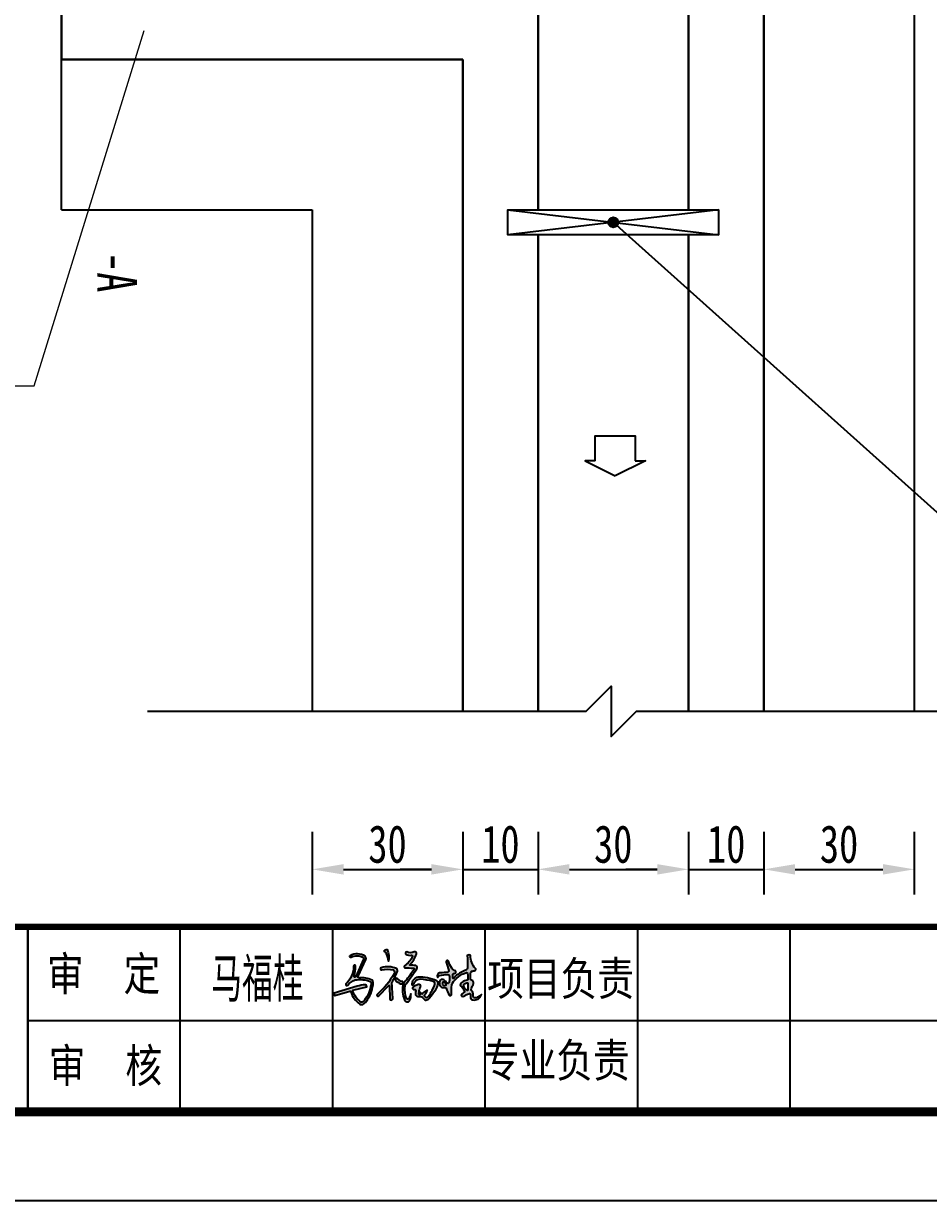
# Model space of a CAD drawing. Extents: x 4283 to 40403, y 1134 to 1764.
# Drawn here: x 5190.5 to 5262.7, y 1136.3 to 1230.2 of the extents above; entities that cross this region are included whole.
import ezdxf

# ---------------------------------------------------------------- set-up
doc = ezdxf.new("R2010")
doc.units = 0
for name, color, linetype, lineweight in [('0-标注 0.09', 4, 'Continuous', 9), ('0-结构粗实线 0.5', 7, 'Continuous', 50), ('0-结构细实线 0.2', 7, 'Continuous', 20)]:
    doc.layers.add(name, color=color, linetype=linetype, lineweight=lineweight)
for name, color, linetype in [('PUB_TITLE', 4, 'Continuous'), ('S-MODIFY', 4, 'Continuous'), ('华泽绵阳图框', 7, 'Continuous'), ('图框', 7, 'Continuous'), ('签名', 1, 'Continuous'), ('签名图层1', 7, 'Continuous')]:
    doc.layers.add(name, color=color, linetype=linetype)
doc.styles.add('-宋体', font='', dxfattribs={"width": 0.8})
doc.styles.add('0-仿宋国标', font='', dxfattribs={"width": 0.75})
doc.styles.add('_HZTXT', font='txt.shx', dxfattribs={"width": 0.8, "bigfont": 'hztxt.shx'})
doc.styles.add('仿宋_GB2312', font='', dxfattribs={"width": 0.75})
doc.styles.get('-宋体').set_extended_font_data('SimSun')
doc.styles.get('0-仿宋国标').set_extended_font_data('仿宋_GB2312')
doc.styles.get('仿宋_GB2312').set_extended_font_data('FangSong_GB2312')
doc.dimstyles.new('@10', dxfattribs={"dimtxt": 2.5, "dimasz": 2.5, "dimexe": 2, "dimexo": 0.6, "dimgap": 0.5, "dimtad": 1, "dimdec": 0, "dimdsep": 46, "dimtxsty": '0-仿宋国标', "dimcen": 3.5, "dimclrd": 4, "dimclre": 4, "dimclrt": 4, "dimazin": 0, "dimtfac": 1, "dimtdec": 0, "dimtmove": 0, "dimatfit": 3, "dimfxl": 3, "dimfxlon": 1, "dimtfill": 1, "dimtfillclr": 256, "dimarcsym": 0})

# ---------------------------------------------------------------- blocks, each defined once
blk = doc.blocks.new('*D47')
at = {"layer": '0-标注 0.09', "color": 4, "lineweight": -2, "transparency": 16777216}
for p, q in [((5213.529, 1165.742), (5213.529, 1160.742)), ((5225.529, 1165.742), (5225.529, 1160.742)), ((5216.029, 1162.742), (5223.029, 1162.742))]:
    blk.add_line(p, q, dxfattribs=at)
at = {"layer": '0-标注 0.09', "color": 4, "transparency": 16777216}
for points in [[(5216.029, 1163.159), (5216.029, 1162.325), (5213.529, 1162.742)], [(5223.029, 1163.159), (5223.029, 1162.325), (5225.529, 1162.742)]]:
    blk.add_solid(points, dxfattribs=at)
at = {"layer": 'Defpoints', "color": 0}
for p in [(5213.529, 1168.245), (5225.529, 1168.245), (5225.529, 1162.742)]:
    blk.add_point(p, dxfattribs=at)
at = {"layer": '0-标注 0.09', "color": 4, "transparency": 16777216, "insert": (5219.529, 1164.742), "char_height": 3, "attachment_point": 5, "style": '0-仿宋国标', "bg_fill": 3, "box_fill_scale": 1.1, "bg_fill_color": 256, "bg_fill_true_color": 13158600, "bg_fill_transparency": 0}
blk.add_mtext('30', dxfattribs=at)
blk = doc.blocks.new('*D48')
at = {"layer": '0-标注 0.09', "color": 4, "lineweight": -2, "transparency": 16777216}
for p, q in [((5225.529, 1165.742), (5225.529, 1160.742)), ((5231.529, 1165.742), (5231.529, 1160.742)), ((5223.029, 1162.742), (5220.529, 1162.742)), ((5225.529, 1162.742), (5231.529, 1162.742)), ((5234.029, 1162.742), (5236.529, 1162.742))]:
    blk.add_line(p, q, dxfattribs=at)
at = {"layer": '0-标注 0.09', "color": 4, "transparency": 16777216}
for points in [[(5223.029, 1163.159), (5223.029, 1162.325), (5225.529, 1162.742)], [(5234.029, 1163.159), (5234.029, 1162.325), (5231.529, 1162.742)]]:
    blk.add_solid(points, dxfattribs=at)
at = {"layer": 'Defpoints', "color": 0}
for p in [(5225.529, 1168.245), (5231.529, 1168.245), (5231.529, 1162.742)]:
    blk.add_point(p, dxfattribs=at)
at = {"layer": '0-标注 0.09', "color": 4, "transparency": 16777216, "insert": (5228.529, 1164.742), "char_height": 3, "attachment_point": 5, "style": '0-仿宋国标', "bg_fill": 3, "box_fill_scale": 1.1, "bg_fill_color": 256, "bg_fill_true_color": 13158600, "bg_fill_transparency": 0}
blk.add_mtext('10', dxfattribs=at)
blk = doc.blocks.new('*D49')
at = {"layer": '0-标注 0.09', "color": 4, "lineweight": -2, "transparency": 16777216}
for p, q in [((5231.529, 1165.742), (5231.529, 1160.742)), ((5243.529, 1165.742), (5243.529, 1160.742)), ((5234.029, 1162.742), (5241.029, 1162.742))]:
    blk.add_line(p, q, dxfattribs=at)
at = {"layer": '0-标注 0.09', "color": 4, "transparency": 16777216}
for points in [[(5234.029, 1163.159), (5234.029, 1162.325), (5231.529, 1162.742)], [(5241.029, 1163.159), (5241.029, 1162.325), (5243.529, 1162.742)]]:
    blk.add_solid(points, dxfattribs=at)
at = {"layer": 'Defpoints', "color": 0}
for p in [(5231.529, 1168.245), (5243.529, 1168.245), (5243.529, 1162.742)]:
    blk.add_point(p, dxfattribs=at)
at = {"layer": '0-标注 0.09', "color": 4, "transparency": 16777216, "insert": (5237.529, 1164.742), "char_height": 3, "attachment_point": 5, "style": '0-仿宋国标', "bg_fill": 3, "box_fill_scale": 1.1, "bg_fill_color": 256, "bg_fill_true_color": 13158600, "bg_fill_transparency": 0}
blk.add_mtext('30', dxfattribs=at)
blk = doc.blocks.new('*D50')
at = {"layer": '0-标注 0.09', "color": 4, "lineweight": -2, "transparency": 16777216}
for p, q in [((5243.529, 1165.742), (5243.529, 1160.742)), ((5249.529, 1165.742), (5249.529, 1160.742)), ((5241.029, 1162.742), (5238.529, 1162.742)), ((5243.529, 1162.742), (5249.529, 1162.742)), ((5252.029, 1162.742), (5254.529, 1162.742))]:
    blk.add_line(p, q, dxfattribs=at)
at = {"layer": '0-标注 0.09', "color": 4, "transparency": 16777216}
for points in [[(5241.029, 1163.159), (5241.029, 1162.325), (5243.529, 1162.742)], [(5252.029, 1163.159), (5252.029, 1162.325), (5249.529, 1162.742)]]:
    blk.add_solid(points, dxfattribs=at)
at = {"layer": 'Defpoints', "color": 0}
for p in [(5243.529, 1168.245), (5249.529, 1168.245), (5249.529, 1162.742)]:
    blk.add_point(p, dxfattribs=at)
at = {"layer": '0-标注 0.09', "color": 4, "transparency": 16777216, "insert": (5246.529, 1164.742), "char_height": 3, "attachment_point": 5, "style": '0-仿宋国标', "bg_fill": 3, "box_fill_scale": 1.1, "bg_fill_color": 256, "bg_fill_true_color": 13158600, "bg_fill_transparency": 0}
blk.add_mtext('10', dxfattribs=at)
blk = doc.blocks.new('*D51')
at = {"layer": '0-标注 0.09', "color": 4, "lineweight": -2, "transparency": 16777216}
for p, q in [((5249.529, 1165.742), (5249.529, 1160.742)), ((5261.529, 1165.742), (5261.529, 1160.742)), ((5252.029, 1162.742), (5259.029, 1162.742))]:
    blk.add_line(p, q, dxfattribs=at)
at = {"layer": '0-标注 0.09', "color": 4, "transparency": 16777216}
for points in [[(5252.029, 1163.159), (5252.029, 1162.325), (5249.529, 1162.742)], [(5259.029, 1163.159), (5259.029, 1162.325), (5261.529, 1162.742)]]:
    blk.add_solid(points, dxfattribs=at)
at = {"layer": 'Defpoints', "color": 0}
for p in [(5249.529, 1168.245), (5261.529, 1168.245), (5261.529, 1162.742)]:
    blk.add_point(p, dxfattribs=at)
at = {"layer": '0-标注 0.09', "color": 4, "transparency": 16777216, "insert": (5255.529, 1164.742), "char_height": 3, "attachment_point": 5, "style": '0-仿宋国标', "bg_fill": 3, "box_fill_scale": 1.1, "bg_fill_color": 256, "bg_fill_true_color": 13158600, "bg_fill_transparency": 0}
blk.add_mtext('30', dxfattribs=at)
blk = doc.blocks.new('A$C26362B5E')
h = blk.add_hatch(color=7)
h.dxf.hatch_style = 1
h.paths.add_polyline_path([(8622, -2130, 0.0967685), (9221, -1649, 0.130762), (11406, 3419, 0.2708179), (11129, 4403, 0.132851), (6493, 4842, 0.1415334), (4170, 3239, -0.923797), (3513, 3598, 0.2105564), (5933, 9160, -1.1117966), (6522, 9137, -0.1130872), (6082, 6110, 1.0237511), (6666, 5913), (9071, 11318, 0.3172451), (8949, 11783, 0.2879981), (5212, 11979, -0.3639863), (4777, 12054, -0.5194919), (4855, 12440, -0.2730727), (9553, 12284, -0.3096539), (9777, 11240), (7343, 6018, 0.5409929), (7722, 5506, -0.1169061), (11726, 4802, -0.238141), (12030, 3296, -0.133493), (9860, -1929, -0.1041486), (8912, -2763, -0.3306701), (7926, -2678, -0.1749275), (5087, 1168, 0.4508884), (4583, 1309), (15, -40), (-217, 568, -0.4361421), (-155, 706), (7044, 2855, -0.0588735), (9537, 3362, -0.319344), (9854, 3188, -0.0950301), (10104, 2676), (5757, 1639, 0.2187342), (5713, 1401, 0.1766196), (8310, -2111, 0.1684136)])
h.paths.add_polyline_path([(13324, 340, 0.9753763), (13845, -120), (16870, 3028, -0.6556926), (17232, 2967), (17278, -1025, 0.9357304), (18208, -969, 0.0116321), (17930, 3520, -0.1229855), (18000, 4218, 0.0280597), (19602, 7324, 0.3277905), (19350, 8389, 0.1799182), (14587, 8672, 0.8715853), (14753, 7976, -0.1282253), (18403, 7980, -0.4361082), (18622, 6808, -0.0898918)])
h.paths.add_polyline_path([(16440, 14324, 0.378485), (15388, 13841, -0.225966), (16204, 13026, -0.069902), (16900, 10740, 0.1771907)])
h.paths.add_polyline_path([(19494, 5327, 0.8423085), (19039, 4753, 0.1055232), (20615, 3640, 0.1145209), (21398, 3711, 0.4230819), (21383, 4320, 0.0081726), (21021, 4343, -0.1125496), (20812, 4399)])
h.paths.add_polyline_path([(22130, 4491, 0.1086963), (21373, 3026, 0.063693), (21218, 1011, 0.0803125), (21875, -1375, 0.2932232), (22891, -2018, 0.2414976), (23576, -1486, 0.1380043), (23866, 495, -0.0514207), (23336, -831, -0.685178), (22495, -839, -0.1209989), (22017, 2589, -0.1544259), (22403, 3648, 0.0128014), (25797, 8387, 0.4775714), (25442, 9339, 0.0650912), (23609, 9420, -0.7513122), (23521, 9627, 0.1508433), (25590, 12997, 0.5784205), (24865, 13631, -0.2231125), (22571, 13628, 0.756017), (22347, 12846, 0.1805043), (24028, 12582, -0.7216051), (24323, 12127, -0.1348157), (21867, 9285, 0.5676836), (22097, 8628, 0.0128174), (24553, 8579, -0.6562005), (24834, 8089, -0.0274258)])
h.paths.add_polyline_path([(26151, 5814, 0.1673902), (24784, 5036, 0.2047375), (24260, 3259, 0.5612422), (24547, 3268, -0.1288812), (25169, 4297, -0.2249821), (26836, 5052, -0.0506567), (30792, 4402, -0.3629175), (31407, 3580, -0.0777002), (29315, -300, -0.2117351), (28732, -678, -0.1897584), (28168, -413, -0.3915738), (28145, 152, 0.0683014), (28957, 1675, 0.0165331), (27627, 674, -0.6598367), (26963, 822, 0.1029064), (26819, 982, 0.7186672), (26683, 784, -0.2063211), (26796, 423, -0.3837342), (26611, 231, -0.489854), (26267, 559, -0.0881126), (26685, 2428, 0.2757845), (26713, 3385, 0.3295057), (25894, 3400, 0.0698891), (24603, 2560, 0.2816499), (24475, 2016, 0.280244), (25094, 1779, -0.5794532), (25480, 1430, 0.0254182), (25419, 100, 0.3528595), (26369, -435, -0.1441391), (27265, -538, -0.1192854), (27980, -1192, 0.4244185), (29184, -1360, 0.1172957), (32191, 3259, 0.3718792), (31877, 4662, 0.1306313)])
h.paths.add_polyline_path([(35630, 3855, -0.4572777), (35126, 3911, 0.0717434), (34135, 4922, 0.3215377), (33069, 4783, 0.2853981), (32788, 3700, 0.2268981), (33478, 2616, 0.1275827), (34504, 2480, -0.3731874), (34920, 2224, 0.0191032), (35798, 158, 0.5158034), (36566, 139, -0.0107093), (36627, 3281, -0.1090983), (36829, 3819, -0.1696111), (41059, 7091, -0.5626148), (41618, 6792, -0.0147326), (41701, 5175, -0.472041), (41362, 4770, 0.0552048), (40592, 4593, 0.1567383), (39320, 3398, 0.304888), (39406, 3020, -0.0971306), (40582, 1412, -0.5257531), (40486, 939, -0.0249406), (39734, 338, 0.3712279), (39692, -122, 0.3296358), (40322, -276, -0.0071385), (42018, 543, -0.7102387), (42492, 71, 0.140667), (42606, -1019, 0.1847612), (43173, -1403, 0.1328032), (44907, -1156, 0.1981826), (45936, 276, -0.0329526), (45003, -413, -0.1897614), (43629, -726, -0.2982699), (43457, -603, -0.2214048), (43308, 122, 0.2542587), (42926, 1432, -0.4083696), (42804, 2294, 0.0703961), (43346, 3442, 0.094795), (43404, 4126, 0.3608765), (42891, 4759, -0.4780877), (42522, 5219, -0.0073691), (42480, 6914, -0.2659541), (42838, 7588, 0.009057), (43933, 7775, 0.6824947), (44029, 8445, -0.2017146), (42552, 12491, 0.3519605), (41511, 12461, -0.0061092), (41600, 8903, -0.352614), (40948, 7912, 0.0543313), (38513, 6581, 0.1047599), (37376, 5426, -0.8609123), (36955, 5485, 0.0040012), (36938, 6463, -0.5360338), (37408, 6890, 0.3985736), (37898, 7255, 0.2121887), (37825, 7661, -0.1354976), (36662, 8538, -0.0958757), (35672, 10674, 1.0177452), (34898, 10461, -0.0216243), (35692, 7819, -0.3852333), (35422, 7275, -0.0280166), (33100, 7069, 0.235825), (32195, 6549, 0.2809231), (32187, 5750, 0.5728759), (32449, 5802, -0.3224987), (33030, 6258, -0.0397044), (35364, 6531, -0.379119), (35907, 6159, -0.0232571), (35896, 4449, -0.242165)])
h.paths.add_polyline_path([(34798, 3701, -0.09213), (34857, 3174, -0.1174303), (33956, 3206, -0.1999771), (33766, 3495, -0.1800663), (33859, 4157, -0.1904545), (34303, 4141, -0.0825586)], flags=16)
h.paths.add_polyline_path([(40352, 3282, -0.1361956), (41357, 3883, -0.5520929), (41774, 3559, -0.0641928), (41750, 1900, -0.6490201), (41290, 1681, -0.1380398), (40326, 2847, -0.249493)], flags=16)
at = {"layer": '签名', "color": 7}
for points in [[(9557, 3364, 0.0593384), (7044, 2855), (-148, 708, 0.4573912), (-217, 568), (0, 0, 0.2805952), (71, -24), (4773, 1364, -0.2875859), (5087, 1168, 0.1749275), (7926, -2678, 0.3007983), (8832, -2806, 0.1115793), (9860, -1929, 0.133493), (12030, 3296, 0.238141), (11726, 4802, 0.1169579), (7720, 5506, -0.5394718), (7343, 6018), (9777, 11240, 0.3096539), (9553, 12284, 0.2730727), (4855, 12440, 0.5194919), (4777, 12054, 0.3548992), (5202, 11973, -0.2888494), (8949, 11783, -0.3172451), (9071, 11318), (6666, 5913, -1.0437877), (6086, 6121, 0.1126458), (6522, 9137, 1.0479071), (5933, 9195, -0.21177), (3513, 3598, 0.8361251), (4123, 3181, -0.1452529), (6493, 4842, -0.132851), (11129, 4403, -0.2708179), (11406, 3419, -0.1267277), (9326, -1515, -0.1182928), (8622, -2130, -0.1684136), (8310, -2111, -0.1756733), (5720, 1378, -0.2399469), (5757, 1639), (10104, 2676, 0.1203673), (9757, 3305, 0.1884338), (9537, 3362)], [(22017, 2589, -0.1499865), (22383, 3622, 0.0126944), (25751, 8320, 0.5163383), (25442, 9339, 0.0653564), (23601, 9420, -0.6982814), (23515, 9622, 0.148676), (25573, 12934, 0.6185695), (24865, 13631, -0.2231125), (22571, 13628, 0.756017), (22347, 12846, 0.1805043), (24028, 12582, -0.5529879), (24381, 12250, -0.1396915), (21867, 9285, 0.5676836), (22097, 8628, 0.0131562), (24618, 8579, -0.5493482), (24852, 8115, -0.0276165), (22130, 4491, 0.1086963), (21373, 3026, 0.063693), (21218, 1011, 0.0803125), (21875, -1375, 0.2932232), (22891, -2018, 0.2414976), (23576, -1486, 0.1380043), (23866, 495, -0.0557097), (23280, -936, -0.591126), (22495, -840, -0.1210402), (22017, 2589)], [(35887, 4288, -0.1827866), (35630, 3855, -0.4404706), (35137, 3896, 0.0726928), (34135, 4922, 0.3215377), (33069, 4783, 0.2853981), (32788, 3700, 0.2268981), (33478, 2616, 0.1275827), (34504, 2480, -0.3731874), (34920, 2224, 0.0191032), (35798, 158, 0.5158034), (36566, 139, -0.0107093), (36627, 3281, -0.1087476), (36828, 3818, -0.1748482), (41214, 7141, -0.4093981), (41617, 6811, -0.0149095), (41701, 5175, -0.4053133), (41438, 4778, 0.0605432), (40592, 4593, 0.1470744), (39374, 3491, 0.3977299), (39410, 3015, -0.0968092), (40582, 1412, -0.3306614), (40627, 1066, -0.0273056), (39813, 395, 0.5853008), (39799, -221, 0.2927528), (40387, -243, -0.0068607), (42018, 543, -0.7102387), (42492, 71, 0.140667), (42606, -1019, 0.1847612), (43173, -1403, 0.1328032), (44907, -1156, 0.1981826), (45936, 276, -0.0329526), (45003, -413, -0.1897614), (43629, -726, -0.2982699), (43457, -603, -0.2214048), (43308, 122, 0.2761099), (42841, 1511, -0.3289342), (42772, 2246, 0.06433), (43294, 3284, 0.117863), (43404, 4126, 0.4021351), (42799, 4771, -0.2622176), (42530, 5026, -0.0082058), (42480, 6914, -0.2659541), (42838, 7588, 0.009057), (43933, 7775, 0.6824947), (44029, 8445, -0.2017146), (42552, 12491, 0.3519605), (41511, 12461, -0.0061092), (41600, 8903, -0.352614), (40948, 7912, 0.0543313), (38513, 6581, 0.1120966), (37316, 5329, -0.6433518), (36955, 5480, 0.0040225), (36938, 6463, -0.5360338), (37408, 6890, 0.3985736), (37898, 7255, 0.2121887), (37825, 7661, -0.1354976), (36662, 8538, -0.0958757), (35672, 10674, 1.0684101), (34911, 10424, -0.0215009), (35698, 7796, -0.3705905), (35422, 7275, -0.0280166), (33100, 7069, 0.2078567), (32269, 6649, 0.2992162), (32153, 5814, 0.7420678), (32449, 5802, -0.2359443), (32832, 6217, -0.0446033), (35453, 6534, -0.3290419), (35907, 6159, -0.0255765), (35887, 4279)], [(17930, 3520, -0.1229855), (18000, 4218, 0.027774), (19587, 7291, 0.3384701), (19350, 8389, 0.1799182), (14587, 8672, 0.8715853), (14753, 7976, -0.1282253), (18403, 7980, -0.4361082), (18622, 6808, -0.0886718), (13410, 414, 1.1307577), (13837, -128), (16870, 3028, -0.6556926), (17232, 2967), (17278, -1025, 0.9357304), (18208, -969, 0.0116321), (17930, 3520)], [(25419, 100, -0.0254182), (25480, 1430, 0.5199035), (25147, 1791, -0.303594), (24475, 2016, -0.2816499), (24603, 2560, -0.0698891), (25894, 3400, -0.3295057), (26713, 3385, -0.2757845), (26685, 2428, 0.0898456), (26266, 521, 0.4515632), (26611, 231, 0.3837342), (26796, 423, 0.1993941), (26691, 775, -0.7575258), (26819, 982, -0.174629), (27019, 684, 0.5234168), (27627, 674, -0.0165331), (28957, 1675, -0.0683014), (28145, 152, 0.3574415), (28134, -376, 0.2049878), (28732, -678, 0.2117351), (29315, -300, 0.0777002), (31407, 3580, 0.3629175), (30792, 4402, 0.0506567), (26836, 5052, 0.2249821), (25169, 4297, 0.1288812), (24547, 3268, -0.5612422), (24260, 3259, -0.2047375), (24784, 5036, -0.1673902), (26151, 5814, -0.1306313), (31877, 4662, -0.3718792), (32191, 3259, -0.1172957), (29184, -1360, -0.4244185), (27980, -1192, 0.1192854), (27265, -538, 0.1441391), (26369, -435, -0.3528596), (25419, 100)]]:
    blk.add_lwpolyline(points, format="xyb", dxfattribs=at)
for points in [[(15388, 13841, -0.378485), (16440, 14324, -0.1771907), (16900, 10740, 0.069902), (16204, 13026, 0.225966)], [(21383, 4320, 0.0081726), (21021, 4343, -0.1125496), (20812, 4399), (19564, 5278, 0.9614729), (19048, 4744, 0.1048476), (20615, 3640, 0.1145209), (21398, 3711, 0.4230819)], [(33777, 3449, 0.1723303), (33956, 3206, 0.1174303), (34857, 3174, 0.09213), (34798, 3701, 0.0825586), (34303, 4141, 0.1904545), (33859, 4157, 0.1930417)], [(41357, 3883, 0.1361956), (40352, 3282, 0.2417127), (40321, 2859, 0.1450177), (41342, 1646, 0.460634), (41736, 1804, 0.0733191), (41757, 3696, 0.414173)]]:
    blk.add_lwpolyline(points, format="xyb", close=True, dxfattribs=at)

msp = doc.modelspace()

# ---------------------------------------------------------------- hatches: boundary and pattern name
msp.add_hatch(color=256).paths.add_polyline_path([(5237.929, 1214.348, 1), (5237.129, 1214.348, 1)])

# ---------------------------------------------------------------- linework, layer by layer
for points in [[(5261.529, 1307.348), (5261.529, 1175.348)], [(5193.529, 1215.348), (5193.529, 1227.348)], [(5193.529, 1215.348), (5213.529, 1215.348)], [(5213.529, 1215.348), (5213.529, 1175.348)], [(5229.129, 1215.348), (5245.929, 1213.348)], [(5245.929, 1215.348), (5229.129, 1213.348)], [(5237.529, 1214.348), (5269.977, 1185.27), (5292.57, 1185.27)], [(5236.086, 1195.325), (5236.086, 1197.325), (5239.286, 1197.325), (5239.286, 1195.325)], [(5236.086, 1195.325), (5235.286, 1195.325), (5237.686, 1194.125)], [(5239.286, 1195.325), (5240.086, 1195.325), (5237.686, 1194.125)]]:
    msp.add_lwpolyline(points)
at = {"lineweight": 30}
msp.add_lwpolyline([(5193.529, 1227.348), (5211.529, 1227.348)], dxfattribs=at)
msp.add_lwpolyline([(5231.529, 1215.348), (5243.529, 1215.348), (5245.929, 1215.348), (5245.929, 1213.348), (5231.529, 1213.348), (5229.129, 1213.348), (5229.129, 1215.348)], close=True)
at = {"color": 9}
msp.add_lwpolyline([(5200.398, 1175.348), (5235.372, 1175.348), (5237.372, 1177.348), (5237.372, 1173.348), (5239.372, 1175.348), (5274.345, 1175.348)], dxfattribs=at)
msp.add_circle((5237.529, 1214.348), 0.4)
at = {"layer": '0-结构粗实线 0.5', "lineweight": 30}
for points in [[(5243.529, 1307.348), (5243.529, 1215.348)], [(5249.529, 1307.348), (5249.529, 1175.348)], [(5193.529, 1233.348), (5193.529, 1227.348)], [(5231.529, 1233.348), (5231.529, 1215.348)], [(5211.529, 1227.348), (5225.529, 1227.348)], [(5225.529, 1227.348), (5225.529, 1175.348)], [(5231.529, 1213.348), (5231.529, 1175.348)], [(5243.529, 1213.348), (5243.529, 1175.348)]]:
    msp.add_lwpolyline(points, dxfattribs=at)
at = {"layer": '0-结构细实线 0.2', "color": 2, "linetype": 'Continuous'}
msp.add_lwpolyline([(5167.405, 1201.306), (5191.357, 1201.306), (5200.124, 1229.641)], dxfattribs=at)
at = {"layer": 'PUB_TITLE', "color": 7, "const_width": 0.506}
msp.add_lwpolyline([(5140.211, 1143.403), (5535.234, 1143.403), (5535.239, 1158.165), (5140.211, 1158.165)], close=True, dxfattribs=at)
at = {"layer": '华泽绵阳图框', "color": 7}
for p, q in [((5203.01, 1143.318), (5203.01, 1158.08)), ((5215.164, 1143.318), (5215.164, 1158.08)), ((5227.319, 1143.318), (5227.319, 1158.08)), ((5239.473, 1143.318), (5239.473, 1158.08)), ((5251.628, 1143.318), (5251.628, 1158.08)), ((5190.855, 1150.699), (5300.246, 1150.699))]:
    msp.add_line(p, q, dxfattribs=at)
at = {"layer": '华泽绵阳图框', "color": 7, "const_width": 0.506}
msp.add_lwpolyline([(5140.211, 1158.165), (5535.239, 1158.165)], dxfattribs=at)
at = {"layer": '华泽绵阳图框', "color": 7, "const_width": 0.203, "flags": 128}
msp.add_lwpolyline([(5190.855, 1143.291), (5190.855, 1158.165)], dxfattribs=at)

# ---------------------------------------------------------------- block references
at = {"layer": '签名图层1', "xscale": 0.0002550000000383079, "yscale": 0.0002550000000383079, "zscale": 0.0002550000000383079}
msp.add_blockref('A$C26362B5E', (5215.306, 1152.685), dxfattribs=at)

# ---------------------------------------------------------------- texts
at = {"color": 7, "insert": (5199.556, 1211.977), "char_height": 3.1535, "width": 5.22793, "attachment_point": 1, "rotation": 270, "style": '仿宋_GB2312'}
msp.add_mtext('\\A1;-A', dxfattribs=at)
at = {"layer": '图框', "color": 7, "style": '-宋体', "width": 0.8}
for s, height, p in [('审', 2.685, (5192.373, 1153.072)), ('定', 2.685, (5198.483, 1153.072)), ('项目负责', 2.6851, (5227.472, 1152.688)), ('专业负责', 2.6851, (5227.126, 1146.168)), ('审', 2.685, (5192.517, 1145.748)), ('核', 2.685, (5198.627, 1145.748))]:
    msp.add_text(s, height=height, dxfattribs=at).set_placement(p)
at = {"layer": '签名图层1', "style": '_HZTXT', "width": 0.7}
msp.add_text('马福桂', height=3.5, dxfattribs=at).set_placement((5205.478, 1152.186))

# ---------------------------------------------------------------- dimensions: what is measured, and where the dimension line sits
at = {"layer": '0-标注 0.09'}
dim = msp.add_linear_dim(base=(5225.529, 1162.742), p1=(5213.529, 1168.245), p2=(5225.529, 1168.245), dimstyle='@10', override={"dimtxt": 3, "dimlfac": 2.5}, dxfattribs=at)
dim.commit()
dim.dimension.update_dxf_attribs({"geometry": '*D47', "text_midpoint": (5219.529, 1164.742)})

# ---------------------------------------------------------------- next in the draw order: dimensions: what is measured, and where the dimension line sits
dim = msp.add_linear_dim(base=(5231.529, 1162.742), p1=(5225.529, 1168.245), p2=(5231.529, 1168.245), text='10', dimstyle='@10', override={"dimtxt": 3, "dimlfac": 2.5, "dimtxsty": '0-仿宋国标'}, dxfattribs=at)
dim.commit()
dim.dimension.update_dxf_attribs({"geometry": '*D48', "text_midpoint": (5228.529, 1164.742)})

# ---------------------------------------------------------------- next in the draw order: dimensions: what is measured, and where the dimension line sits
dim = msp.add_linear_dim(base=(5243.529, 1162.742), p1=(5231.529, 1168.245), p2=(5243.529, 1168.245), text='30', dimstyle='@10', override={"dimtxt": 3, "dimlfac": 2.5, "dimtxsty": '0-仿宋国标'}, dxfattribs=at)
dim.commit()
dim.dimension.update_dxf_attribs({"geometry": '*D49', "text_midpoint": (5237.529, 1164.742)})

# ---------------------------------------------------------------- next in the draw order: dimensions: what is measured, and where the dimension line sits
dim = msp.add_linear_dim(base=(5249.529, 1162.742), p1=(5243.529, 1168.245), p2=(5249.529, 1168.245), text='10', dimstyle='@10', override={"dimtxt": 3, "dimlfac": 2.5, "dimtxsty": '0-仿宋国标'}, dxfattribs=at)
dim.commit()
dim.dimension.update_dxf_attribs({"geometry": '*D50', "text_midpoint": (5246.529, 1164.742)})

# ---------------------------------------------------------------- next in the draw order: dimensions: what is measured, and where the dimension line sits
dim = msp.add_linear_dim(base=(5261.529, 1162.742), p1=(5249.529, 1168.245), p2=(5261.529, 1168.245), dimstyle='@10', override={"dimtxt": 3, "dimlfac": 2.5}, dxfattribs=at)
dim.commit()
dim.dimension.update_dxf_attribs({"geometry": '*D51', "text_midpoint": (5255.529, 1164.742)})

# ---------------------------------------------------------------- next in the draw order: linework, layer by layer
at = {"layer": 'PUB_TITLE'}
msp.add_lwpolyline([(5122.534, 1136.333), (5542.534, 1136.333), (5542.534, 1433.333), (5122.534, 1433.333)], close=True, dxfattribs=at)
at = {"layer": 'S-MODIFY'}
msp.add_lwpolyline([(5122.534, 1136.333), (5542.534, 1136.333), (5542.534, 1433.333), (5122.534, 1433.333)], close=True, dxfattribs=at)
at = {"layer": '华泽绵阳图框', "color": 7, "const_width": 0.707}
msp.add_lwpolyline([(5140.211, 1143.403), (5535.464, 1143.403), (5535.464, 1426.232), (5140.211, 1426.232)], close=True, dxfattribs=at)

doc.saveas('drawing.dxf')
